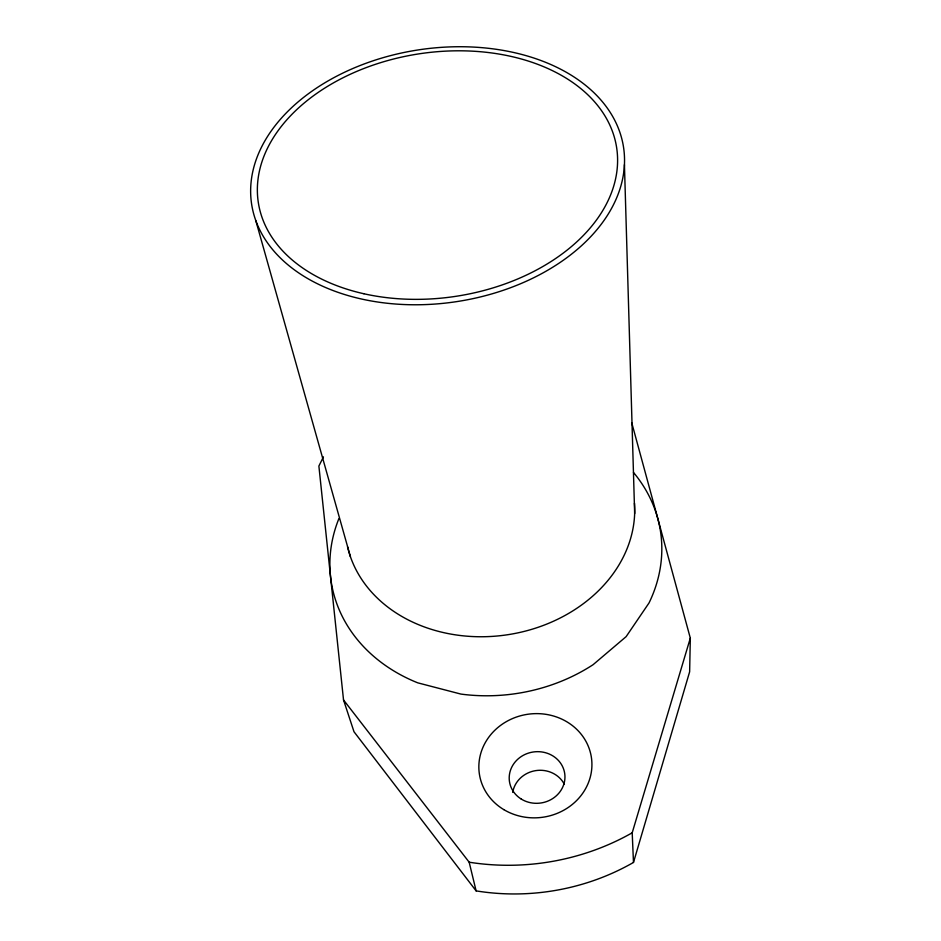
<?xml version="1.0" encoding="UTF-8"?>
<svg xmlns="http://www.w3.org/2000/svg" width="941" height="941" viewBox="0 0 941 941"><rect width="100%" height="100%" fill="white"/><g stroke="black" fill="none" stroke-linecap="round" stroke-linejoin="round"><path stroke-width="1.41" d="M631.776 422.909L690.318 638.127L689.635 671.792L633.481 862.45A215.771 191.917 -8.4 0 1 476.111 890.88L353.992 731.745L343.524 699.951L318.881 466.054L323.445 456.856M633.481 862.45L632.199 832.797L690.318 638.127M343.524 699.951L469.171 862.203L476.111 890.88M255.823 220.7L350.417 556.696M624.436 164.699A188.129 127.317 -8.7 0 1 338.748 292.604A188.129 127.317 -8.7 0 1 349.558 69.952A188.129 127.317 -8.7 0 1 624.436 164.699L634.657 513.574M632.199 832.797A222.935 195.328 -8.4 0 1 469.171 862.203M512.716 792.393A27.36 25.478 -7.5 0 1 535.747 770.62A27.36 25.478 -7.5 0 1 564.4 784.382M633.481 472.441A166.569 138.539 -8.7 0 1 649.031 602.946L626.13 636.634L593.112 664.675A166.569 138.539 -8.7 0 1 460.925 694.082L417.745 682.837A166.569 138.539 -8.7 0 1 338.913 518.562M634.481 503.235A145.42 118.695 -8.7 0 1 507.587 634.74A145.42 118.695 -8.7 0 1 347.535 546.768M363.908 293.757A181.26 122.636 -8.7 0 0 616.649 147.702A181.26 122.636 -8.7 0 0 331.867 83.784A181.26 122.636 -8.7 0 0 363.908 293.757M503.8 809.613A56.625 52.037 -7.7 0 0 591.795 768.162A56.625 52.037 -7.7 0 0 510.551 719.442A56.625 52.037 -7.7 0 0 503.8 809.613M521.255 799.062A27.924 25.795 -7.6 0 0 564.871 779.007A27.924 25.795 -7.6 0 0 525.102 754.4A27.924 25.795 -7.6 0 0 521.255 799.062"/></g></svg>
